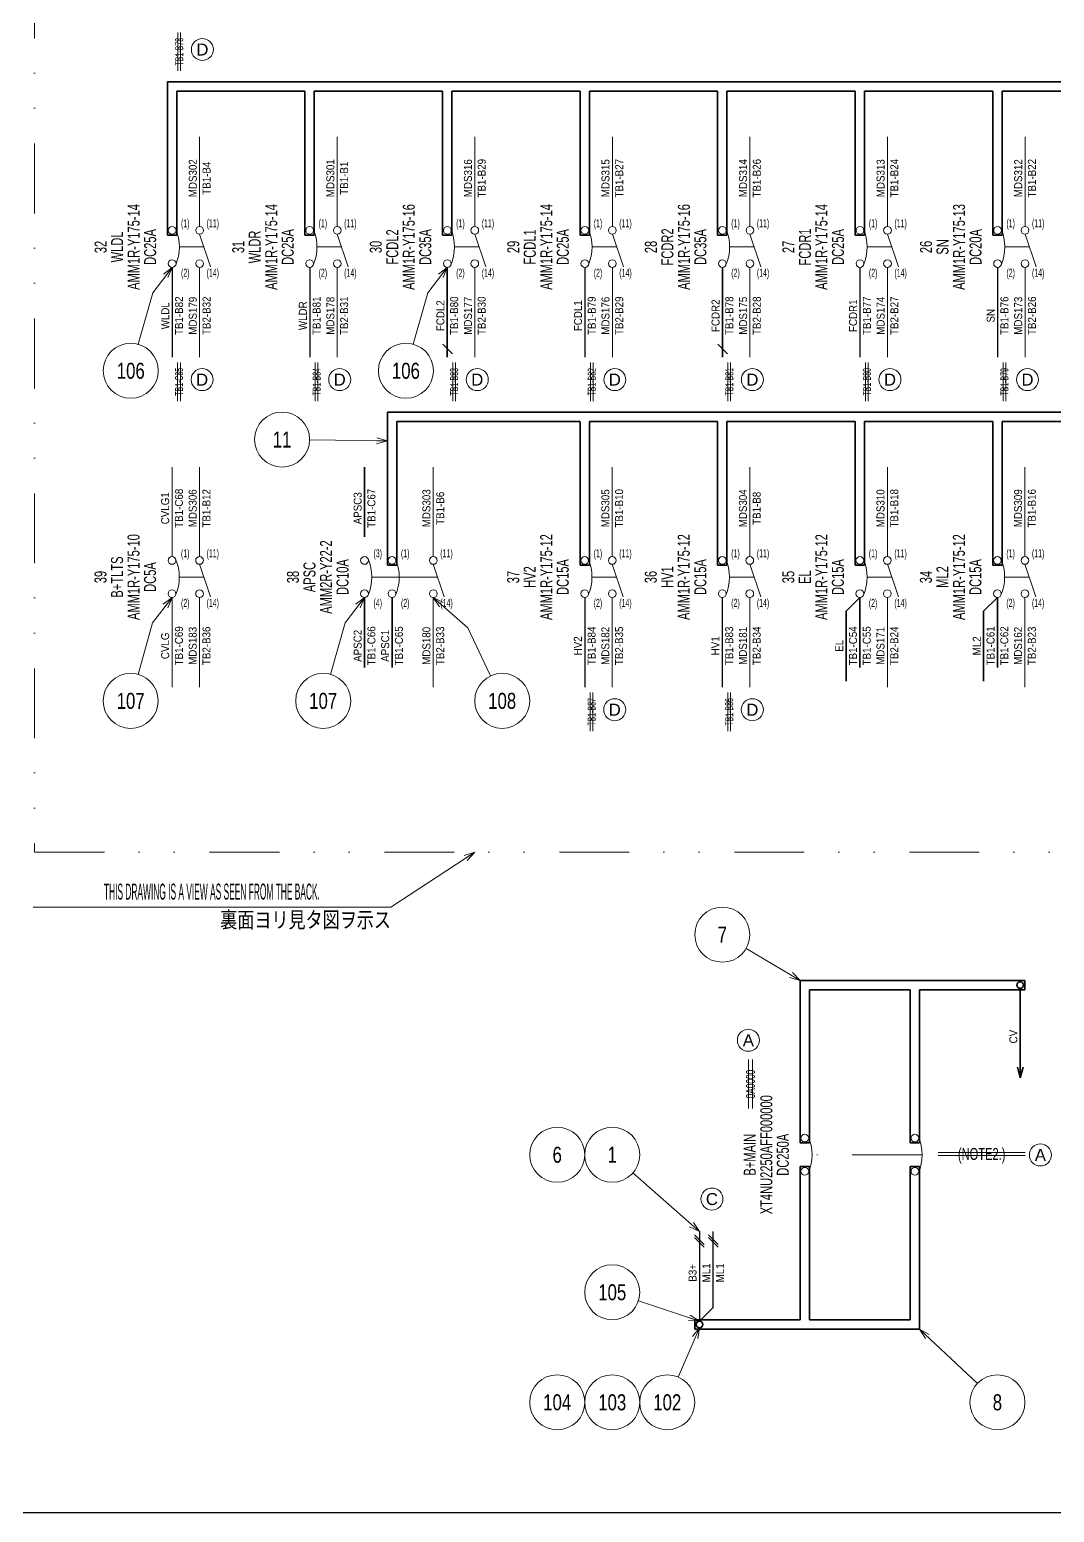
# Model space of a CAD drawing. Header units: millimetres. Extents: x 10 to 832, y 7 to 590.
# Drawn here: x 284.1 to 470.3, y 15 to 284.5 of the extents above; entities that cross this region are included whole.
import ezdxf
from ezdxf.enums import TextEntityAlignment as Align

# ---------------------------------------------------------------- set-up
doc = ezdxf.new("R2010")
doc.units = ezdxf.units.MM
for name, pattern in [('DASHDOT', [25.3, 12.7, -6.3, 0, -6.3]), ('DASHED', [19, 12.7, -6.3]), ('DIVIDE', [31.6, 12.7, -6.3, 0, -6.3, 0, -6.3])]:
    doc.linetypes.add(name, pattern=pattern)
for name, color, linetype in [('GR1_02', 7, 'Continuous'), ('GR1_03', 7, 'Continuous'), ('GR1_04', 7, 'Continuous'), ('GR1_05', 7, 'Continuous'), ('GR1_13', 7, 'Continuous'), ('GR1_15', 7, 'Continuous'), ('図面枠B6M', 7, 'Continuous')]:
    doc.layers.add(name, color=color, linetype=linetype)
doc.styles.add('HG丸ｺﾞｼｯｸM-PRO', font='')
doc.styles.get('HG丸ｺﾞｼｯｸM-PRO').set_extended_font_data('HG丸ｺﾞｼｯｸM-PRO')

# ---------------------------------------------------------------- blocks, each defined once
blk = doc.blocks.new('BLKF023')
at = {"layer": '図面枠B6M', "color": 2, "linetype": 'Continuous', "lineweight": 25}
blk.add_line((9.5, 15), (831.5, 15), dxfattribs=at)
blk = doc.blocks.new('BLKF027')
at = {"layer": 'GR1_02', "color": 4, "linetype": 'Continuous', "lineweight": 13}
blk.add_line((359.48, 181.41), (357.48, 187.32), dxfattribs=at)
at = {"layer": 'GR1_02', "color": 4, "linetype": 'DASHDOT', "lineweight": 13}
blk.add_line((346.29, 185), (358.3, 185), dxfattribs=at)
at = {"layer": 'GR1_02', "color": 4, "linetype": 'Continuous', "lineweight": 13}
for centre in [(344.98, 188.02), (349.98, 188.02), (357.48, 188.02), (344.98, 181.98), (349.98, 181.98), (357.48, 181.98)]:
    blk.add_circle(centre, 0.701, dxfattribs=at)
for centre in [(337.79, 185), (342.79, 185)]:
    blk.add_arc(centre, 8.5, 337.237, 22.763, dxfattribs=at)
at = {"layer": 'GR1_02', "color": 4, "linetype": 'Continuous', "lineweight": 13, "style": 'HG丸ｺﾞｼｯｸM-PRO'}
for s, width, p in [('(3)', 0.521222, (347.38, 189.32)), ('(1)', 0.521222, (352.38, 189.32)), ('(11)', 0.521214, (359.88, 189.32)), ('(4)', 0.521222, (347.38, 180.31)), ('(2)', 0.521222, (352.38, 180.31)), ('(14)', 0.521214, (359.88, 180.31))]:
    blk.add_text(s, height=1.455, dxfattribs=dict(at, width=width)).set_placement(p, align=Align.MIDDLE_CENTER)
blk = doc.blocks.new('BLKF042')
at = {"layer": 'GR1_02', "color": 4, "linetype": 'Continuous', "lineweight": 13}
blk.add_line((442, 181.41), (440, 187.32), dxfattribs=at)
at = {"layer": 'GR1_02', "color": 4, "linetype": 'DASHDOT', "lineweight": 13}
blk.add_line((436.31, 185), (440.82, 185), dxfattribs=at)
at = {"layer": 'GR1_02', "color": 4, "linetype": 'Continuous', "lineweight": 13}
for centre in [(435, 188.02), (440, 188.02), (435, 181.98), (440, 181.98)]:
    blk.add_circle(centre, 0.701, dxfattribs=at)
blk.add_arc((427.81, 185), 8.5, 337.237, 22.763, dxfattribs=at)
at = {"layer": 'GR1_02', "color": 4, "linetype": 'Continuous', "lineweight": 13, "style": 'HG丸ｺﾞｼｯｸM-PRO'}
for s, width, p in [('(1)', 0.521222, (437.4, 189.32)), ('(11)', 0.521214, (442.4, 189.32)), ('(2)', 0.521222, (437.4, 180.31)), ('(14)', 0.521214, (442.4, 180.31))]:
    blk.add_text(s, height=1.455, dxfattribs=dict(at, width=width)).set_placement(p, align=Align.MIDDLE_CENTER)
blk = doc.blocks.new('BLKF043')
at = {"layer": 'GR1_02', "color": 4, "linetype": 'Continuous', "lineweight": 13}
blk.add_line((467, 181.41), (465, 187.32), dxfattribs=at)
at = {"layer": 'GR1_02', "color": 4, "linetype": 'DASHDOT', "lineweight": 13}
blk.add_line((461.31, 185), (465.82, 185), dxfattribs=at)
at = {"layer": 'GR1_02', "color": 4, "linetype": 'Continuous', "lineweight": 13}
for centre in [(460, 188.02), (465, 188.02), (460, 181.98), (465, 181.98)]:
    blk.add_circle(centre, 0.701, dxfattribs=at)
blk.add_arc((452.81, 185), 8.5, 337.237, 22.763, dxfattribs=at)
at = {"layer": 'GR1_02', "color": 4, "linetype": 'Continuous', "lineweight": 13, "style": 'HG丸ｺﾞｼｯｸM-PRO'}
for s, width, p in [('(1)', 0.521222, (462.4, 189.32)), ('(11)', 0.521214, (467.4, 189.32)), ('(2)', 0.521222, (462.4, 180.31)), ('(14)', 0.521214, (467.4, 180.31))]:
    blk.add_text(s, height=1.455, dxfattribs=dict(at, width=width)).set_placement(p, align=Align.MIDDLE_CENTER)
blk = doc.blocks.new('BLKF051')
at = {"layer": 'GR1_02', "color": 4, "linetype": 'Continuous', "lineweight": 13}
blk.add_line((392, 181.41), (390, 187.32), dxfattribs=at)
at = {"layer": 'GR1_02', "color": 4, "linetype": 'DASHDOT', "lineweight": 13}
blk.add_line((386.31, 185), (390.82, 185), dxfattribs=at)
at = {"layer": 'GR1_02', "color": 4, "linetype": 'Continuous', "lineweight": 13}
for centre in [(385, 188.02), (390, 188.02), (385, 181.98), (390, 181.98)]:
    blk.add_circle(centre, 0.701, dxfattribs=at)
blk.add_arc((377.81, 185), 8.5, 337.237, 22.763, dxfattribs=at)
at = {"layer": 'GR1_02', "color": 4, "linetype": 'Continuous', "lineweight": 13, "style": 'HG丸ｺﾞｼｯｸM-PRO'}
for s, width, p in [('(1)', 0.521222, (387.4, 189.32)), ('(11)', 0.521214, (392.4, 189.32)), ('(2)', 0.521222, (387.4, 180.31)), ('(14)', 0.521214, (392.4, 180.31))]:
    blk.add_text(s, height=1.455, dxfattribs=dict(at, width=width)).set_placement(p, align=Align.MIDDLE_CENTER)
blk = doc.blocks.new('BLKF052')
at = {"layer": 'GR1_02', "color": 4, "linetype": 'Continuous', "lineweight": 13}
blk.add_line((417, 181.41), (415, 187.32), dxfattribs=at)
at = {"layer": 'GR1_02', "color": 4, "linetype": 'DASHDOT', "lineweight": 13}
blk.add_line((411.31, 185), (415.82, 185), dxfattribs=at)
at = {"layer": 'GR1_02', "color": 4, "linetype": 'Continuous', "lineweight": 13}
for centre in [(410, 188.02), (415, 188.02), (410, 181.98), (415, 181.98)]:
    blk.add_circle(centre, 0.701, dxfattribs=at)
blk.add_arc((402.81, 185), 8.5, 337.237, 22.763, dxfattribs=at)
at = {"layer": 'GR1_02', "color": 4, "linetype": 'Continuous', "lineweight": 13, "style": 'HG丸ｺﾞｼｯｸM-PRO'}
for s, width, p in [('(1)', 0.521222, (412.4, 189.32)), ('(11)', 0.521214, (417.4, 189.32)), ('(2)', 0.521222, (412.4, 180.31)), ('(14)', 0.521214, (417.4, 180.31))]:
    blk.add_text(s, height=1.455, dxfattribs=dict(at, width=width)).set_placement(p, align=Align.MIDDLE_CENTER)
blk = doc.blocks.new('BLKF053')
at = {"layer": 'GR1_02', "color": 4, "linetype": 'Continuous', "lineweight": 13}
blk.add_line((317.02, 241.41), (315.02, 247.32), dxfattribs=at)
at = {"layer": 'GR1_02', "color": 4, "linetype": 'DASHDOT', "lineweight": 13}
blk.add_line((311.33, 245), (315.83, 245), dxfattribs=at)
at = {"layer": 'GR1_02', "color": 4, "linetype": 'Continuous', "lineweight": 13}
for centre in [(310.02, 248.02), (315.02, 248.02), (310.02, 241.98), (315.02, 241.98)]:
    blk.add_circle(centre, 0.701, dxfattribs=at)
blk.add_arc((302.83, 245), 8.5, 337.237, 22.763, dxfattribs=at)
at = {"layer": 'GR1_02', "color": 4, "linetype": 'Continuous', "lineweight": 13, "style": 'HG丸ｺﾞｼｯｸM-PRO'}
for s, width, p in [('(1)', 0.521222, (312.41, 249.32)), ('(11)', 0.521214, (317.41, 249.32)), ('(2)', 0.521222, (312.41, 240.31)), ('(14)', 0.521214, (317.41, 240.31))]:
    blk.add_text(s, height=1.455, dxfattribs=dict(at, width=width)).set_placement(p, align=Align.MIDDLE_CENTER)
blk = doc.blocks.new('BLKF054')
at = {"layer": 'GR1_02', "color": 4, "linetype": 'Continuous', "lineweight": 13}
blk.add_line((342.02, 241.41), (340.02, 247.32), dxfattribs=at)
at = {"layer": 'GR1_02', "color": 4, "linetype": 'DASHDOT', "lineweight": 13}
blk.add_line((336.33, 245), (340.83, 245), dxfattribs=at)
at = {"layer": 'GR1_02', "color": 4, "linetype": 'Continuous', "lineweight": 13}
for centre in [(335.02, 248.02), (340.02, 248.02), (335.02, 241.98), (340.02, 241.98)]:
    blk.add_circle(centre, 0.701, dxfattribs=at)
blk.add_arc((327.83, 245), 8.5, 337.237, 22.763, dxfattribs=at)
at = {"layer": 'GR1_02', "color": 4, "linetype": 'Continuous', "lineweight": 13, "style": 'HG丸ｺﾞｼｯｸM-PRO'}
for s, width, p in [('(1)', 0.521222, (337.41, 249.32)), ('(11)', 0.521214, (342.41, 249.32)), ('(2)', 0.521222, (337.41, 240.31)), ('(14)', 0.521214, (342.41, 240.31))]:
    blk.add_text(s, height=1.455, dxfattribs=dict(at, width=width)).set_placement(p, align=Align.MIDDLE_CENTER)
blk = doc.blocks.new('BLKF055')
at = {"layer": 'GR1_02', "color": 4, "linetype": 'Continuous', "lineweight": 13}
blk.add_line((367.02, 241.41), (365.02, 247.32), dxfattribs=at)
at = {"layer": 'GR1_02', "color": 4, "linetype": 'DASHDOT', "lineweight": 13}
blk.add_line((361.33, 245), (365.83, 245), dxfattribs=at)
at = {"layer": 'GR1_02', "color": 4, "linetype": 'Continuous', "lineweight": 13}
for centre in [(360.02, 248.02), (365.02, 248.02), (360.02, 241.98), (365.02, 241.98)]:
    blk.add_circle(centre, 0.701, dxfattribs=at)
blk.add_arc((352.83, 245), 8.5, 337.237, 22.763, dxfattribs=at)
at = {"layer": 'GR1_02', "color": 4, "linetype": 'Continuous', "lineweight": 13, "style": 'HG丸ｺﾞｼｯｸM-PRO'}
for s, width, p in [('(1)', 0.521222, (362.41, 249.32)), ('(11)', 0.521214, (367.41, 249.32)), ('(2)', 0.521222, (362.41, 240.31)), ('(14)', 0.521214, (367.41, 240.31))]:
    blk.add_text(s, height=1.455, dxfattribs=dict(at, width=width)).set_placement(p, align=Align.MIDDLE_CENTER)
blk = doc.blocks.new('BLKF056')
at = {"layer": 'GR1_02', "color": 4, "linetype": 'Continuous', "lineweight": 13}
blk.add_line((392.02, 241.41), (390.02, 247.32), dxfattribs=at)
at = {"layer": 'GR1_02', "color": 4, "linetype": 'DASHDOT', "lineweight": 13}
blk.add_line((386.33, 245), (390.83, 245), dxfattribs=at)
at = {"layer": 'GR1_02', "color": 4, "linetype": 'Continuous', "lineweight": 13}
for centre in [(385.02, 248.02), (390.02, 248.02), (385.02, 241.98), (390.02, 241.98)]:
    blk.add_circle(centre, 0.701, dxfattribs=at)
blk.add_arc((377.83, 245), 8.5, 337.237, 22.763, dxfattribs=at)
at = {"layer": 'GR1_02', "color": 4, "linetype": 'Continuous', "lineweight": 13, "style": 'HG丸ｺﾞｼｯｸM-PRO'}
for s, width, p in [('(1)', 0.521222, (387.41, 249.32)), ('(11)', 0.521214, (392.41, 249.32)), ('(2)', 0.521222, (387.41, 240.31)), ('(14)', 0.521214, (392.41, 240.31))]:
    blk.add_text(s, height=1.455, dxfattribs=dict(at, width=width)).set_placement(p, align=Align.MIDDLE_CENTER)
blk = doc.blocks.new('BLKF057')
at = {"layer": 'GR1_02', "color": 4, "linetype": 'Continuous', "lineweight": 13}
blk.add_line((417.02, 241.41), (415.02, 247.32), dxfattribs=at)
at = {"layer": 'GR1_02', "color": 4, "linetype": 'DASHDOT', "lineweight": 13}
blk.add_line((411.33, 245), (415.83, 245), dxfattribs=at)
at = {"layer": 'GR1_02', "color": 4, "linetype": 'Continuous', "lineweight": 13}
for centre in [(410.02, 248.02), (415.02, 248.02), (410.02, 241.98), (415.02, 241.98)]:
    blk.add_circle(centre, 0.701, dxfattribs=at)
blk.add_arc((402.83, 245), 8.5, 337.237, 22.763, dxfattribs=at)
at = {"layer": 'GR1_02', "color": 4, "linetype": 'Continuous', "lineweight": 13, "style": 'HG丸ｺﾞｼｯｸM-PRO'}
for s, width, p in [('(1)', 0.521222, (412.41, 249.32)), ('(11)', 0.521214, (417.41, 249.32)), ('(2)', 0.521222, (412.41, 240.31)), ('(14)', 0.521214, (417.41, 240.31))]:
    blk.add_text(s, height=1.455, dxfattribs=dict(at, width=width)).set_placement(p, align=Align.MIDDLE_CENTER)
blk = doc.blocks.new('BLKF058')
at = {"layer": 'GR1_02', "color": 4, "linetype": 'Continuous', "lineweight": 13}
blk.add_line((442.02, 241.41), (440.02, 247.32), dxfattribs=at)
at = {"layer": 'GR1_02', "color": 4, "linetype": 'DASHDOT', "lineweight": 13}
blk.add_line((436.33, 245), (440.83, 245), dxfattribs=at)
at = {"layer": 'GR1_02', "color": 4, "linetype": 'Continuous', "lineweight": 13}
for centre in [(435.02, 248.02), (440.02, 248.02), (435.02, 241.98), (440.02, 241.98)]:
    blk.add_circle(centre, 0.701, dxfattribs=at)
blk.add_arc((427.83, 245), 8.5, 337.237, 22.763, dxfattribs=at)
at = {"layer": 'GR1_02', "color": 4, "linetype": 'Continuous', "lineweight": 13, "style": 'HG丸ｺﾞｼｯｸM-PRO'}
for s, width, p in [('(1)', 0.521222, (437.41, 249.32)), ('(11)', 0.521214, (442.41, 249.32)), ('(2)', 0.521222, (437.41, 240.31)), ('(14)', 0.521214, (442.41, 240.31))]:
    blk.add_text(s, height=1.455, dxfattribs=dict(at, width=width)).set_placement(p, align=Align.MIDDLE_CENTER)
blk = doc.blocks.new('BLKF059')
at = {"layer": 'GR1_02', "color": 4, "linetype": 'Continuous', "lineweight": 13}
blk.add_line((467.02, 241.41), (465.02, 247.32), dxfattribs=at)
at = {"layer": 'GR1_02', "color": 4, "linetype": 'DASHDOT', "lineweight": 13}
blk.add_line((461.33, 245), (465.83, 245), dxfattribs=at)
at = {"layer": 'GR1_02', "color": 4, "linetype": 'Continuous', "lineweight": 13}
for centre in [(460.02, 248.02), (465.02, 248.02), (460.02, 241.98), (465.02, 241.98)]:
    blk.add_circle(centre, 0.701, dxfattribs=at)
blk.add_arc((452.83, 245), 8.5, 337.237, 22.763, dxfattribs=at)
at = {"layer": 'GR1_02', "color": 4, "linetype": 'Continuous', "lineweight": 13, "style": 'HG丸ｺﾞｼｯｸM-PRO'}
for s, width, p in [('(1)', 0.521222, (462.41, 249.32)), ('(11)', 0.521214, (467.41, 249.32)), ('(2)', 0.521222, (462.41, 240.31)), ('(14)', 0.521214, (467.41, 240.31))]:
    blk.add_text(s, height=1.455, dxfattribs=dict(at, width=width)).set_placement(p, align=Align.MIDDLE_CENTER)
blk = doc.blocks.new('BLKF062')
at = {"layer": 'GR1_02', "color": 4, "linetype": 'Continuous', "lineweight": 13}
blk.add_line((317, 181.41), (315, 187.32), dxfattribs=at)
at = {"layer": 'GR1_02', "color": 4, "linetype": 'DASHDOT', "lineweight": 13}
blk.add_line((311.31, 185), (315.82, 185), dxfattribs=at)
at = {"layer": 'GR1_02', "color": 4, "linetype": 'Continuous', "lineweight": 13}
for centre in [(310, 188.02), (315, 188.02), (310, 181.98), (315, 181.98)]:
    blk.add_circle(centre, 0.701, dxfattribs=at)
blk.add_arc((302.81, 185), 8.5, 337.237, 22.763, dxfattribs=at)
at = {"layer": 'GR1_02', "color": 4, "linetype": 'Continuous', "lineweight": 13, "style": 'HG丸ｺﾞｼｯｸM-PRO'}
for s, width, p in [('(1)', 0.521222, (312.4, 189.32)), ('(11)', 0.521214, (317.4, 189.32)), ('(2)', 0.521222, (312.4, 180.31)), ('(14)', 0.521214, (317.4, 180.31))]:
    blk.add_text(s, height=1.455, dxfattribs=dict(at, width=width)).set_placement(p, align=Align.MIDDLE_CENTER)
blk = doc.blocks.new('BLKF068')
at = {"layer": 'GR1_03', "color": 3, "linetype": 'Continuous', "lineweight": 35}
for p, q in [((503.3, 275), (309.15, 275)), ((309.15, 275), (309.15, 247.17)), ((310.85, 273.3), (310.85, 247.17)), ((334.15, 273.3), (310.85, 273.3)), ((334.15, 273.3), (334.15, 247.17)), ((335.85, 273.3), (335.85, 247.17)), ((359.15, 273.3), (335.85, 273.3)), ((359.15, 247.17), (359.15, 273.3)), ((384.15, 273.3), (360.85, 273.3)), ((360.85, 247.17), (360.85, 273.3)), ((384.15, 273.3), (384.15, 247.17)), ((385.85, 273.3), (385.85, 247.17)), ((409.15, 273.3), (385.85, 273.3)), ((409.15, 273.3), (409.15, 247.17)), ((410.85, 273.3), (410.85, 247.17)), ((434.15, 273.3), (410.85, 273.3)), ((434.15, 273.3), (434.15, 247.17)), ((459.17, 273.3), (435.85, 273.3)), ((435.85, 273.3), (435.85, 247.17)), ((459.17, 273.3), (459.17, 247.17)), ((460.87, 273.3), (460.87, 247.17)), ((484.15, 273.3), (460.87, 273.3)), ((484.18, 273.3), (484.18, 247.17)), ((503.3, 273.3), (485.85, 273.3)), ((485.88, 273.3), (485.88, 247.17)), ((309.15, 247.17), (310.85, 247.17)), ((334.15, 247.17), (335.85, 247.17)), ((359.15, 247.17), (360.85, 247.17)), ((384.15, 247.17), (385.85, 247.17)), ((409.15, 247.17), (410.85, 247.17)), ((434.15, 247.17), (435.85, 247.17)), ((459.17, 247.17), (460.87, 247.17)), ((484.18, 247.17), (485.88, 247.17))]:
    blk.add_line(p, q, dxfattribs=at)
blk = doc.blocks.new('BLKF069')
at = {"layer": 'GR1_03', "color": 3, "linetype": 'Continuous', "lineweight": 35}
for p, q in [((503.3, 215), (349.13, 215)), ((349.13, 215), (349.13, 187.17)), ((350.83, 213.3), (350.83, 187.17)), ((384.13, 213.3), (350.83, 213.3)), ((384.15, 213.3), (384.15, 187.17)), ((385.85, 213.3), (385.85, 187.17)), ((409.15, 213.3), (385.85, 213.3)), ((409.15, 213.3), (409.15, 187.17)), ((410.85, 213.3), (410.85, 187.17)), ((434.15, 213.3), (410.85, 213.3)), ((434.15, 187.17), (434.15, 213.3)), ((459.15, 213.3), (435.85, 213.3)), ((435.85, 187.17), (435.85, 213.3)), ((459.15, 213.3), (459.15, 187.17)), ((460.85, 213.3), (460.85, 187.17)), ((484.15, 213.3), (460.85, 213.3)), ((484.15, 213.3), (484.15, 187.17)), ((485.85, 213.3), (485.85, 187.17)), ((503.3, 213.3), (485.85, 213.3)), ((349.13, 187.17), (350.83, 187.17)), ((384.15, 187.17), (385.85, 187.17)), ((409.15, 187.17), (410.85, 187.17)), ((434.15, 187.17), (435.85, 187.17)), ((459.15, 187.17), (460.85, 187.17)), ((484.15, 187.17), (485.85, 187.17))]:
    blk.add_line(p, q, dxfattribs=at)
blk = doc.blocks.new('BLKF072')
at = {"layer": 'GR1_02', "color": 4, "linetype": 'DASHDOT', "lineweight": 13}
blk.add_line((446.31, 80), (426.31, 80), dxfattribs=at)
at = {"layer": 'GR1_02', "color": 4, "linetype": 'Continuous', "lineweight": 13}
for centre in [(425, 83.02), (445, 83.02), (425, 76.98), (445, 76.98)]:
    blk.add_circle(centre, 0.701, dxfattribs=at)
for centre in [(417.81, 80), (437.81, 80)]:
    blk.add_arc(centre, 8.5, 337.237, 22.763, dxfattribs=at)
blk = doc.blocks.new('BLKF073')
at = {"layer": 'GR1_03', "color": 3, "linetype": 'Continuous', "lineweight": 35}
for p, q in [((425.85, 77.8325), (424.15, 77.8325)), ((424.15, 50), (424.15, 77.8325)), ((425.85, 50), (425.85, 77.8325)), ((445.85, 77.8325), (444.15, 77.8325)), ((444.15, 50), (444.15, 77.8325)), ((445.85, 48.3), (445.85, 77.8325)), ((424.15, 50), (405, 50)), ((405, 48.3), (405, 50)), ((425.85, 50), (444.15, 50)), ((405, 48.3), (445.85, 48.3))]:
    blk.add_line(p, q, dxfattribs=at)
blk.add_circle((405.85, 49.15), 0.6, dxfattribs=at)
blk = doc.blocks.new('BLKF074')
at = {"layer": 'GR1_03', "color": 3, "linetype": 'Continuous', "lineweight": 35}
for p, q in [((465, 111.7), (424.15, 111.7)), ((424.15, 111.7), (424.15, 82.1675)), ((465, 111.7), (465, 110)), ((425.85, 110), (425.85, 82.1675)), ((444.15, 110), (425.85, 110)), ((444.15, 110), (444.15, 82.1675)), ((445.85, 110), (445.85, 82.1675)), ((445.85, 110), (465, 110)), ((424.15, 82.1675), (425.85, 82.1675)), ((444.15, 82.1675), (445.85, 82.1675))]:
    blk.add_line(p, q, dxfattribs=at)
blk.add_circle((464.15, 110.85), 0.6, dxfattribs=at)
blk = doc.blocks.new('FXTIP_ARROW_E')
at = {"color": 0, "linetype": 'Continuous', "lineweight": -2}
for q in [(-1, 0), (-0.97, 0.26), (-0.97, -0.26)]:
    blk.add_line((0, 0), q, dxfattribs=at)
blk = doc.blocks.new('FXTIP_ARROW_S')
at = {"color": 0, "linetype": 'Continuous', "lineweight": -2}
for q in [(-1, 0), (-0.97, 0.26), (-0.97, -0.26)]:
    blk.add_line((0, 0), q, dxfattribs=at)
blk = doc.blocks.new('BLKF193')
at = {"layer": 'GR1_05', "color": 4, "linetype": 'Continuous', "lineweight": 13}
blk.add_circle((467.81, 79.96), 2, dxfattribs=at)
at = {"layer": 'GR1_05', "color": 4, "linetype": 'Continuous', "lineweight": 13, "style": 'HG丸ｺﾞｼｯｸM-PRO', "width": 1.042301}
blk.add_text('A', height=2.18, dxfattribs=at).set_placement((467.81, 79.96), align=Align.MIDDLE_CENTER)
blk = doc.blocks.new('BLKF202')
at = {"layer": 'GR1_05', "color": 4, "linetype": 'Continuous', "lineweight": 13}
blk.add_circle((414.74, 100.81), 2, dxfattribs=at)
at = {"layer": 'GR1_05', "color": 4, "linetype": 'Continuous', "lineweight": 13, "style": 'HG丸ｺﾞｼｯｸM-PRO', "width": 1.042301}
blk.add_text('A', height=2.18, dxfattribs=at).set_placement((414.74, 100.81), align=Align.MIDDLE_CENTER)
blk = doc.blocks.new('BLKF224')
at = {"layer": 'GR1_05', "color": 4, "linetype": 'Continuous', "lineweight": 13}
blk.add_circle((408.11, 71.95), 2, dxfattribs=at)
at = {"layer": 'GR1_05', "color": 4, "linetype": 'Continuous', "lineweight": 13, "style": 'HG丸ｺﾞｼｯｸM-PRO', "width": 1.042931}
blk.add_text('C', height=2.18, dxfattribs=at).set_placement((408.11, 71.95), align=Align.MIDDLE_CENTER)
blk = doc.blocks.new('BLKF248')
at = {"layer": 'GR1_05', "color": 4, "linetype": 'Continuous', "lineweight": 13}
blk.add_circle((465.47, 220.89), 2, dxfattribs=at)
at = {"layer": 'GR1_05', "color": 4, "linetype": 'Continuous', "lineweight": 13, "style": 'HG丸ｺﾞｼｯｸM-PRO', "width": 1.042833}
blk.add_text('D', height=2.18, dxfattribs=at).set_placement((465.47, 220.89), align=Align.MIDDLE_CENTER)
blk = doc.blocks.new('BLKF249')
at = {"layer": 'GR1_05', "color": 4, "linetype": 'Continuous', "lineweight": 13}
blk.add_circle((315.51, 280.89), 2, dxfattribs=at)
at = {"layer": 'GR1_05', "color": 4, "linetype": 'Continuous', "lineweight": 13, "style": 'HG丸ｺﾞｼｯｸM-PRO', "width": 1.042833}
blk.add_text('D', height=2.18, dxfattribs=at).set_placement((315.51, 280.89), align=Align.MIDDLE_CENTER)
blk = doc.blocks.new('BLKF250')
at = {"layer": 'GR1_05', "color": 4, "linetype": 'Continuous', "lineweight": 13}
blk.add_circle((440.47, 220.89), 2, dxfattribs=at)
at = {"layer": 'GR1_05', "color": 4, "linetype": 'Continuous', "lineweight": 13, "style": 'HG丸ｺﾞｼｯｸM-PRO', "width": 1.042833}
blk.add_text('D', height=2.18, dxfattribs=at).set_placement((440.47, 220.89), align=Align.MIDDLE_CENTER)
blk = doc.blocks.new('BLKF251')
at = {"layer": 'GR1_05', "color": 4, "linetype": 'Continuous', "lineweight": 13}
blk.add_circle((415.47, 220.89), 2, dxfattribs=at)
at = {"layer": 'GR1_05', "color": 4, "linetype": 'Continuous', "lineweight": 13, "style": 'HG丸ｺﾞｼｯｸM-PRO', "width": 1.042833}
blk.add_text('D', height=2.18, dxfattribs=at).set_placement((415.47, 220.89), align=Align.MIDDLE_CENTER)
blk = doc.blocks.new('BLKF252')
at = {"layer": 'GR1_05', "color": 4, "linetype": 'Continuous', "lineweight": 13}
blk.add_circle((390.47, 220.89), 2, dxfattribs=at)
at = {"layer": 'GR1_05', "color": 4, "linetype": 'Continuous', "lineweight": 13, "style": 'HG丸ｺﾞｼｯｸM-PRO', "width": 1.042833}
blk.add_text('D', height=2.18, dxfattribs=at).set_placement((390.47, 220.89), align=Align.MIDDLE_CENTER)
blk = doc.blocks.new('BLKF253')
at = {"layer": 'GR1_05', "color": 4, "linetype": 'Continuous', "lineweight": 13}
blk.add_circle((365.47, 220.89), 2, dxfattribs=at)
at = {"layer": 'GR1_05', "color": 4, "linetype": 'Continuous', "lineweight": 13, "style": 'HG丸ｺﾞｼｯｸM-PRO', "width": 1.042833}
blk.add_text('D', height=2.18, dxfattribs=at).set_placement((365.47, 220.89), align=Align.MIDDLE_CENTER)
blk = doc.blocks.new('BLKF254')
at = {"layer": 'GR1_05', "color": 4, "linetype": 'Continuous', "lineweight": 13}
blk.add_circle((315.47, 220.89), 2, dxfattribs=at)
at = {"layer": 'GR1_05', "color": 4, "linetype": 'Continuous', "lineweight": 13, "style": 'HG丸ｺﾞｼｯｸM-PRO', "width": 1.042833}
blk.add_text('D', height=2.18, dxfattribs=at).set_placement((315.47, 220.89), align=Align.MIDDLE_CENTER)
blk = doc.blocks.new('BLKF255')
at = {"layer": 'GR1_05', "color": 4, "linetype": 'Continuous', "lineweight": 13}
blk.add_circle((340.47, 220.89), 2, dxfattribs=at)
at = {"layer": 'GR1_05', "color": 4, "linetype": 'Continuous', "lineweight": 13, "style": 'HG丸ｺﾞｼｯｸM-PRO', "width": 1.042833}
blk.add_text('D', height=2.18, dxfattribs=at).set_placement((340.47, 220.89), align=Align.MIDDLE_CENTER)
blk = doc.blocks.new('BLKF256')
at = {"layer": 'GR1_05', "color": 4, "linetype": 'Continuous', "lineweight": 13}
blk.add_circle((415.46, 160.89), 2, dxfattribs=at)
at = {"layer": 'GR1_05', "color": 4, "linetype": 'Continuous', "lineweight": 13, "style": 'HG丸ｺﾞｼｯｸM-PRO', "width": 1.042833}
blk.add_text('D', height=2.18, dxfattribs=at).set_placement((415.46, 160.89), align=Align.MIDDLE_CENTER)
blk = doc.blocks.new('BLKF257')
at = {"layer": 'GR1_05', "color": 4, "linetype": 'Continuous', "lineweight": 13}
blk.add_circle((390.46, 160.89), 2, dxfattribs=at)
at = {"layer": 'GR1_05', "color": 4, "linetype": 'Continuous', "lineweight": 13, "style": 'HG丸ｺﾞｼｯｸM-PRO', "width": 1.042833}
blk.add_text('D', height=2.18, dxfattribs=at).set_placement((390.46, 160.89), align=Align.MIDDLE_CENTER)
blk = doc.blocks.new('BLKF306')
at = {"layer": 'GR1_13', "color": 4, "linetype": 'DIVIDE', "lineweight": 13}
for p, q in [((285, 550), (285, 135)), ((285, 135), (515, 135))]:
    blk.add_line(p, q, dxfattribs=at)

msp = doc.modelspace()

# ---------------------------------------------------------------- linework, layer by layer
at = {"layer": 'GR1_03', "color": 4, "linetype": 'Continuous', "lineweight": 13}
for p, q in [((315.02, 265), (315.02, 248.72)), ((340.02, 265), (340.02, 248.72)), ((365.02, 265), (365.02, 248.72)), ((390.02, 265), (390.02, 248.72)), ((415.02, 265), (415.02, 248.72)), ((440.02, 265), (440.02, 248.72)), ((465.02, 265), (465.02, 248.72)), ((315.02, 241.28), (315.02, 225)), ((340.02, 241.28), (340.02, 225)), ((365.02, 241.28), (365.02, 225)), ((390.02, 241.28), (390.02, 225)), ((415.02, 241.28), (415.02, 225)), ((440.02, 241.28), (440.02, 225)), ((465.02, 241.28), (465.02, 225)), ((359.2, 227.32), (360.97, 225.55)), ((409.2, 227.32), (410.97, 225.55)), ((310, 205), (310, 188.72)), ((315, 205), (315, 188.72)), ((357.48, 205), (357.48, 188.72)), ((390, 205), (390, 188.72)), ((415, 205), (415, 188.72)), ((440, 205), (440, 188.72)), ((465, 205), (465, 188.72)), ((310, 181.28), (310, 165)), ((315, 181.28), (315, 165)), ((357.48, 181.28), (357.48, 165)), ((390, 181.28), (390, 165)), ((415, 181.28), (415, 165)), ((440, 181.28), (440, 165)), ((465, 181.28), (465, 165)), ((404.97, 65.45), (406.73, 63.68)), ((404.97, 64.95), (406.73, 63.18)), ((407.47, 65.45), (409.23, 63.68)), ((407.47, 64.95), (409.23, 63.18))]:
    msp.add_line(p, q, dxfattribs=at)
at = {"layer": 'GR1_03', "color": 2, "linetype": 'Continuous', "lineweight": 25}
for p, q in [((310.02, 241.28), (310.02, 225)), ((335.02, 241.28), (335.02, 225)), ((385.02, 241.28), (385.02, 225)), ((435.02, 241.28), (435.02, 225)), ((460.02, 241.28), (460.02, 225)), ((385, 181.28), (385, 165)), ((410, 181.28), (410, 165)), ((405.85, 66.03), (405.85, 49.75)), ((408.35, 52.25), (408.35, 66.03)), ((405.85, 49.75), (408.35, 52.25))]:
    msp.add_line(p, q, dxfattribs=at)
at = {"layer": 'GR1_03', "color": 3, "linetype": 'Continuous', "lineweight": 35}
for p, q in [((360.02, 241.28), (360.02, 225)), ((410.02, 241.28), (410.02, 225)), ((464.15, 110.25), (464.15, 93.97))]:
    msp.add_line(p, q, dxfattribs=at)
at = {"layer": 'GR1_03', "color": 3, "linetype": 'DASHED', "lineweight": 35}
for p, q in [((344.98, 205), (344.98, 188.72)), ((344.98, 181.28), (344.98, 165)), ((349.98, 181.28), (349.98, 165)), ((435, 181.28), (432.5, 178.78)), ((435, 181.28), (435, 165)), ((460, 181.28), (457.5, 178.78)), ((460, 181.28), (460, 165)), ((432.5, 178.78), (432.5, 165)), ((457.5, 178.78), (457.5, 165))]:
    msp.add_line(p, q, dxfattribs=at)
at = {"layer": 'GR1_05', "color": 4, "linetype": 'Continuous', "lineweight": 13}
for p, q in [((311.05, 277), (311.05, 284)), ((311.55, 277), (311.55, 284)), ((311.02, 217), (311.02, 224)), ((311.52, 217), (311.52, 224)), ((336.02, 217), (336.02, 224)), ((336.52, 217), (336.52, 224)), ((361.02, 217), (361.02, 224)), ((361.52, 217), (361.52, 224)), ((386.02, 217), (386.02, 224)), ((386.52, 217), (386.52, 224)), ((411.02, 217), (411.02, 224)), ((411.52, 217), (411.52, 224)), ((436.02, 217), (436.02, 224)), ((436.52, 217), (436.52, 224)), ((461.02, 217), (461.02, 224)), ((461.52, 217), (461.52, 224)), ((386, 157), (386, 164)), ((386.5, 157), (386.5, 164)), ((411, 157), (411, 164)), ((411.5, 157), (411.5, 164)), ((414.74, 88.39), (414.74, 97.3)), ((415.49, 88.39), (415.49, 97.3)), ((449.22, 80.39), (465.06, 80.39)), ((449.22, 79.89), (465.06, 79.89))]:
    msp.add_line(p, q, dxfattribs=at)
at = {"layer": 'GR1_13', "color": 4, "linetype": 'Continuous', "lineweight": 13}
for p, q in [((365, 135), (349.75, 125)), ((349.75, 125), (284.75, 125))]:
    msp.add_line(p, q, dxfattribs=at)
at = {"layer": 'GR1_15', "color": 4, "linetype": 'Continuous', "lineweight": 13}
for p, q in [((310.02, 241.28), (306.48, 236.67)), ((360.02, 241.28), (356.48, 236.67)), ((306.48, 236.67), (303.85, 227.31)), ((356.48, 236.67), (353.85, 227.31)), ((349.13, 209.74), (335, 209.93)), ((310, 181.28), (306.46, 176.67)), ((344.98, 181.28), (341.45, 176.67)), ((357.48, 181.28), (363.76, 175.78)), ((306.46, 176.67), (303.84, 167.31)), ((341.45, 176.67), (338.82, 167.31)), ((363.76, 175.78), (367.87, 167.03)), ((424.15, 111.7), (414.31, 117.47)), ((405.85, 66.03), (393.75, 76.69)), ((405.85, 49.75), (394.75, 53.43)), ((405.85, 48.55), (401.98, 39.59)), ((445.85, 48.3), (456.36, 38.42))]:
    msp.add_line(p, q, dxfattribs=at)
for centre in [(302.5, 222.5), (352.5, 222.5), (330, 210), (302.48, 162.5), (337.47, 162.5), (370, 162.5), (410, 120), (380, 80), (390, 80), (390, 55), (380, 35), (390, 35), (400, 35), (460, 35)]:
    msp.add_circle(centre, 5, dxfattribs=at)

# ---------------------------------------------------------------- block references
at = {"layer": 'GR1_02', "color": 4, "linetype": 'Continuous', "lineweight": 13}
for name in ['BLKF053', 'BLKF054', 'BLKF055', 'BLKF056', 'BLKF057', 'BLKF058', 'BLKF059', 'BLKF062', 'BLKF027', 'BLKF051', 'BLKF052', 'BLKF042', 'BLKF043', 'BLKF072']:
    msp.add_blockref(name, (0, 0), dxfattribs=at)
at = {"layer": 'GR1_03', "color": 3, "linetype": 'Continuous', "lineweight": 35}
for name in ['BLKF068', 'BLKF069', 'BLKF074', 'BLKF073']:
    msp.add_blockref(name, (0, 0), dxfattribs=at)
at = {"layer": 'GR1_03', "color": 3, "linetype": 'Continuous', "lineweight": 35, "xscale": 2, "yscale": 2, "rotation": 270}
msp.add_blockref('FXTIP_ARROW_E', (464.15, 93.97), dxfattribs=at)
at = {"layer": 'GR1_05', "color": 4, "linetype": 'Continuous', "lineweight": 13}
for name in ['BLKF249', 'BLKF254', 'BLKF255', 'BLKF253', 'BLKF252', 'BLKF251', 'BLKF250', 'BLKF248', 'BLKF257', 'BLKF256', 'BLKF202', 'BLKF193', 'BLKF224']:
    msp.add_blockref(name, (0, 0), dxfattribs=at)
at = {"layer": 'GR1_13', "color": 4, "linetype": 'DIVIDE', "lineweight": 13}
msp.add_blockref('BLKF306', (0, 0), dxfattribs=at)
at = {"layer": 'GR1_13', "color": 4, "linetype": 'Continuous', "lineweight": 13, "xscale": 2, "yscale": 2, "rotation": 33.25458847935451}
msp.add_blockref('FXTIP_ARROW_S', (365, 135), dxfattribs=at)
at = {"layer": 'GR1_15', "color": 4, "linetype": 'Continuous', "lineweight": 13, "xscale": 2, "yscale": 2}
for p, rotation in [((310.02, 241.28), 52.52907040611201), ((360.02, 241.28), 52.52907040611201), ((349.13, 209.74), 359.2291691782355), ((310, 181.28), 52.52907040611201), ((344.98, 181.28), 52.52907040611201), ((357.48, 181.28), 138.7841514457853), ((424.15, 111.7), 329.6052889551477), ((405.85, 66.03), 318.6099775210188), ((405.85, 49.75), 341.6735657812544), ((405.85, 48.55), 66.64848517106627), ((445.85, 48.3), 136.7736195141407)]:
    msp.add_blockref('FXTIP_ARROW_S', p, dxfattribs=dict(at, rotation=rotation))
at = {"layer": '図面枠B6M', "color": 4, "linetype": 'Continuous', "lineweight": 13}
msp.add_blockref('BLKF023', (0, 0), dxfattribs=at)

# ---------------------------------------------------------------- texts
at = {"layer": 'GR1_02', "color": 4, "linetype": 'Continuous', "lineweight": 13, "style": 'HG丸ｺﾞｼｯｸM-PRO'}
for s, height, width, p in [('AMM1R-Y175-14', 2.1818, 0.692153, (303.02, 245)), ('AMM1R-Y175-14', 2.1818, 0.692153, (328.02, 245)), ('AMM1R-Y175-16', 2.1818, 0.692153, (353.02, 245)), ('AMM1R-Y175-14', 2.1818, 0.692153, (378.02, 245)), ('AMM1R-Y175-16', 2.1818, 0.692153, (403.02, 245)), ('AMM1R-Y175-14', 2.1818, 0.692153, (428.02, 245)), ('AMM1R-Y175-13', 2.1818, 0.692153, (453.02, 245)), ('DC25A', 2.182, 0.692605, (306.02, 245)), ('DC25A', 2.182, 0.692605, (331.02, 245)), ('FCDL2', 2.182, 0.692503, (350.02, 245)), ('DC35A', 2.182, 0.692605, (356.02, 245)), ('FCDL1', 2.182, 0.692503, (375.02, 245)), ('DC25A', 2.182, 0.692605, (381.02, 245)), ('FCDR2', 2.182, 0.692444, (400.02, 245)), ('DC35A', 2.182, 0.692605, (406.02, 245)), ('FCDR1', 2.182, 0.692444, (425.02, 245)), ('DC25A', 2.182, 0.692605, (431.02, 245)), ('DC20A', 2.182, 0.692605, (456.02, 245)), ('32', 2.182, 0.691275, (297.02, 245)), ('WLDL', 2.182, 0.692533, (300.02, 245)), ('31', 2.182, 0.691275, (322.02, 245)), ('WLDR', 2.182, 0.692463, (325.02, 245)), ('30', 2.182, 0.691275, (347.02, 245)), ('29', 2.182, 0.691275, (372.02, 245)), ('28', 2.182, 0.691275, (397.02, 245)), ('27', 2.182, 0.691275, (422.02, 245)), ('26', 2.182, 0.691275, (447.02, 245)), ('SN', 2.182, 0.691329, (450.02, 245)), ('AMM1R-Y175-10', 2.1818, 0.692153, (303, 185)), ('AMM2R-Y22-2', 2.1818, 0.692315, (337.98, 185)), ('AMM1R-Y175-12', 2.1818, 0.692153, (378, 185)), ('AMM1R-Y175-12', 2.1818, 0.692153, (403, 185)), ('AMM1R-Y175-12', 2.1818, 0.692153, (428, 185)), ('AMM1R-Y175-12', 2.1818, 0.692153, (453, 185)), ('39', 2.182, 0.691275, (297, 185)), ('B+TLTS', 2.182, 0.693754, (300, 185)), ('DC5A', 2.182, 0.692919, (306, 185)), ('38', 2.182, 0.691275, (331.98, 185)), ('APSC', 2.182, 0.692262, (334.98, 185)), ('DC10A', 2.182, 0.692605, (340.98, 185)), ('37', 2.182, 0.691275, (372, 185)), ('HV2', 2.182, 0.690888, (375, 185)), ('DC15A', 2.182, 0.692605, (381, 185)), ('36', 2.182, 0.691275, (397, 185)), ('HV1', 2.182, 0.690888, (400, 185)), ('DC15A', 2.182, 0.692605, (406, 185)), ('35', 2.182, 0.691275, (422, 185)), ('EL', 2.182, 0.692167, (425, 185)), ('DC15A', 2.182, 0.692605, (431, 185)), ('34', 2.182, 0.691275, (447, 185)), ('ML2', 2.182, 0.692704, (450, 185)), ('DC15A', 2.182, 0.692605, (456, 185)), ('XT4NU2250AFF000000', 2.1818, 0.691759, (418, 80)), ('B+MAIN', 2.182, 0.693504, (415, 80)), ('DC250A', 2.182, 0.692392, (421, 80))]:
    msp.add_text(s, height=height, rotation=90, dxfattribs=dict(at, width=width)).set_placement(p, align=Align.MIDDLE_CENTER)
at = {"layer": 'GR1_04', "color": 3, "linetype": 'Continuous', "lineweight": 35, "style": 'HG丸ｺﾞｼｯｸM-PRO'}
for s, width, p in [('MDS302', 0.911744, (313.77, 257.5)), ('TB1-B4', 0.911945, (316.27, 257.5)), ('MDS301', 0.911744, (338.77, 257.5)), ('TB1-B1', 0.911945, (341.27, 257.5)), ('MDS316', 0.911744, (363.77, 257.5)), ('TB1-B29', 0.911762, (366.27, 257.5)), ('MDS315', 0.911744, (388.77, 257.5)), ('TB1-B27', 0.911762, (391.27, 257.5)), ('MDS314', 0.911744, (413.77, 257.5)), ('TB1-B26', 0.911762, (416.27, 257.5)), ('MDS313', 0.911744, (438.77, 257.5)), ('TB1-B24', 0.911762, (441.27, 257.5)), ('MDS312', 0.911744, (463.77, 257.5)), ('TB1-B22', 0.911762, (466.27, 257.5)), ('WLDL', 0.911923, (308.77, 232.5)), ('TB1-B82', 0.911762, (311.27, 232.5)), ('MDS179', 0.911744, (313.77, 232.5)), ('TB2-B32', 0.911762, (316.27, 232.5)), ('WLDR', 0.912558, (333.77, 232.5)), ('TB1-B81', 0.911762, (336.27, 232.5)), ('MDS178', 0.911744, (338.77, 232.5)), ('TB2-B31', 0.911762, (341.27, 232.5)), ('FCDL2', 0.911777, (358.77, 232.5)), ('TB1-B80', 0.911762, (361.27, 232.5)), ('MDS177', 0.911744, (363.77, 232.5)), ('TB2-B30', 0.911762, (366.27, 232.5)), ('FCDL1', 0.911777, (383.77, 232.5)), ('TB1-B79', 0.911762, (386.27, 232.5)), ('MDS176', 0.911744, (388.77, 232.5)), ('TB2-B29', 0.911762, (391.27, 232.5)), ('FCDR2', 0.91232, (408.77, 232.5)), ('TB1-B78', 0.911762, (411.27, 232.5)), ('MDS175', 0.911744, (413.77, 232.5)), ('TB2-B28', 0.911762, (416.27, 232.5)), ('FCDR1', 0.91232, (433.77, 232.5)), ('TB1-B77', 0.911762, (436.27, 232.5)), ('MDS174', 0.911744, (438.77, 232.5)), ('TB2-B27', 0.911762, (441.27, 232.5)), ('TB1-B76', 0.911762, (461.27, 232.5)), ('MDS173', 0.911744, (463.77, 232.5)), ('TB2-B26', 0.911762, (466.27, 232.5)), ('SN', 0.912022, (458.77, 232.5)), ('CVLG1', 0.911852, (308.75, 197.5)), ('TB1-C68', 0.911795, (311.25, 197.5)), ('MDS306', 0.911744, (313.75, 197.5)), ('TB1-B12', 0.911762, (316.25, 197.5)), ('APSC3', 0.911583, (343.73, 197.5)), ('TB1-C67', 0.911795, (346.23, 197.5)), ('MDS303', 0.911744, (356.23, 197.5)), ('TB1-B6', 0.911945, (358.73, 197.5)), ('MDS305', 0.911744, (388.75, 197.5)), ('TB1-B10', 0.911762, (391.25, 197.5)), ('MDS304', 0.911744, (413.75, 197.5)), ('TB1-B8', 0.911945, (416.25, 197.5)), ('MDS310', 0.911744, (438.75, 197.5)), ('TB1-B18', 0.911762, (441.25, 197.5)), ('MDS309', 0.911744, (463.75, 197.5)), ('TB1-B16', 0.911762, (466.25, 197.5)), ('TB1-C69', 0.911795, (311.25, 172.5)), ('MDS183', 0.911744, (313.75, 172.5)), ('TB2-B36', 0.911762, (316.25, 172.5)), ('APSC2', 0.911583, (343.73, 172.5)), ('TB1-C66', 0.911795, (346.23, 172.5)), ('APSC1', 0.911583, (348.73, 172.5)), ('TB1-C65', 0.911795, (351.23, 172.5)), ('MDS180', 0.911744, (356.23, 172.5)), ('TB2-B33', 0.911762, (358.73, 172.5)), ('TB1-B84', 0.911762, (386.25, 172.5)), ('MDS182', 0.911744, (388.75, 172.5)), ('TB2-B35', 0.911762, (391.25, 172.5)), ('TB1-B83', 0.911762, (411.25, 172.5)), ('MDS181', 0.911744, (413.75, 172.5)), ('TB2-B34', 0.911762, (416.25, 172.5)), ('TB1-C54', 0.911795, (433.75, 172.5)), ('TB1-C55', 0.911795, (436.25, 172.5)), ('MDS171', 0.911744, (438.75, 172.5)), ('TB2-B24', 0.911762, (441.25, 172.5)), ('TB1-C61', 0.911795, (458.75, 172.5)), ('TB1-C62', 0.911795, (461.25, 172.5)), ('MDS162', 0.911744, (463.75, 172.5)), ('TB2-B23', 0.911762, (466.25, 172.5)), ('CVLG', 0.912122, (308.75, 172.5)), ('HV2', 0.91204, (383.75, 172.5)), ('HV1', 0.91204, (408.75, 172.5)), ('EL', 0.912814, (431.25, 172.5)), ('ML2', 0.912471, (456.25, 172.5)), ('CV', 0.912984, (462.9, 101.47)), ('B3+', 0.911533, (404.6, 58.53)), ('ML1', 0.912471, (407.1, 58.53)), ('ML1', 0.912471, (409.6, 58.53))]:
    msp.add_text(s, height=1.455, rotation=90, dxfattribs=dict(at, width=width)).set_placement(p, align=Align.MIDDLE_CENTER)
at = {"layer": 'GR1_05', "color": 3, "linetype": 'Continuous', "lineweight": 35, "style": 'HG丸ｺﾞｼｯｸM-PRO'}
for s, width, p in [('TB1-B78', 0.521242, (311.3, 280.5)), ('TB1-C85', 0.521259, (311.27, 220.5)), ('TB1-B84', 0.521242, (336.27, 220.5)), ('TB1-B83', 0.521242, (361.27, 220.5)), ('TB1-B82', 0.521242, (386.27, 220.5)), ('TB1-B81', 0.521242, (411.27, 220.5)), ('TB1-B80', 0.521242, (436.27, 220.5)), ('TB1-B79', 0.521242, (461.27, 220.5)), ('TB1-B87', 0.521242, (386.25, 160.5)), ('TB1-B86', 0.521242, (411.25, 160.5))]:
    msp.add_text(s, height=1.455, rotation=90, dxfattribs=dict(at, width=width)).set_placement(p, align=Align.MIDDLE_CENTER)
at = {"layer": 'GR1_05', "color": 4, "linetype": 'Continuous', "lineweight": 13, "style": 'HG丸ｺﾞｼｯｸM-PRO', "width": 0.691623}
msp.add_text('0A0000', height=1.636, rotation=90, dxfattribs=at).set_placement((415.12, 92.84), align=Align.MIDDLE_CENTER)
at = {"layer": 'GR1_05', "color": 3, "linetype": 'Continuous', "lineweight": 35, "style": 'HG丸ｺﾞｼｯｸM-PRO', "width": 0.691797}
msp.add_text('(NOTE2.)', height=2.182, dxfattribs=at).set_placement((457.14, 80.14), align=Align.MIDDLE_CENTER)
at = {"layer": 'GR1_13', "color": 3, "linetype": 'Continuous', "lineweight": 35, "style": 'HG丸ｺﾞｼｯｸM-PRO', "width": 0.391356}
msp.add_text('THIS DRAWING IS A VIEW AS SEEN FROM THE BACK.', height=2.9091, dxfattribs=at).set_placement((317.25, 125.5), align=Align.BOTTOM_CENTER)
at = {"layer": 'GR1_13', "color": 3, "linetype": 'Continuous', "lineweight": 35, "style": 'HG丸ｺﾞｼｯｸM-PRO', "width": 0.781842}
msp.add_text('裏面ヨリ見タ図ヲ示ス', height=2.909, rotation=360, dxfattribs=at).set_placement((334.27, 120.38), align=Align.BOTTOM_CENTER)
at = {"layer": 'GR1_15', "color": 3, "linetype": 'Continuous', "lineweight": 35, "style": 'HG丸ｺﾞｼｯｸM-PRO', "width": 0.784542}
for s, height, p in [('106', 2.909, (302.5, 222.5)), ('106', 2.909, (352.5, 222.5)), ('11', 2.909, (330, 210)), ('107', 2.909, (302.48, 162.5)), ('107', 2.909, (337.47, 162.5)), ('108', 2.909, (370, 162.5)), ('7', 2.91, (410, 120)), ('6', 2.91, (380, 80)), ('1', 2.91, (390, 80)), ('105', 2.909, (390, 55)), ('104', 2.909, (380, 35)), ('103', 2.909, (390, 35)), ('102', 2.909, (400, 35)), ('8', 2.91, (460, 35))]:
    msp.add_text(s, height=height, rotation=0, dxfattribs=at).set_placement(p, align=Align.MIDDLE_CENTER)

doc.saveas('drawing.dxf')
